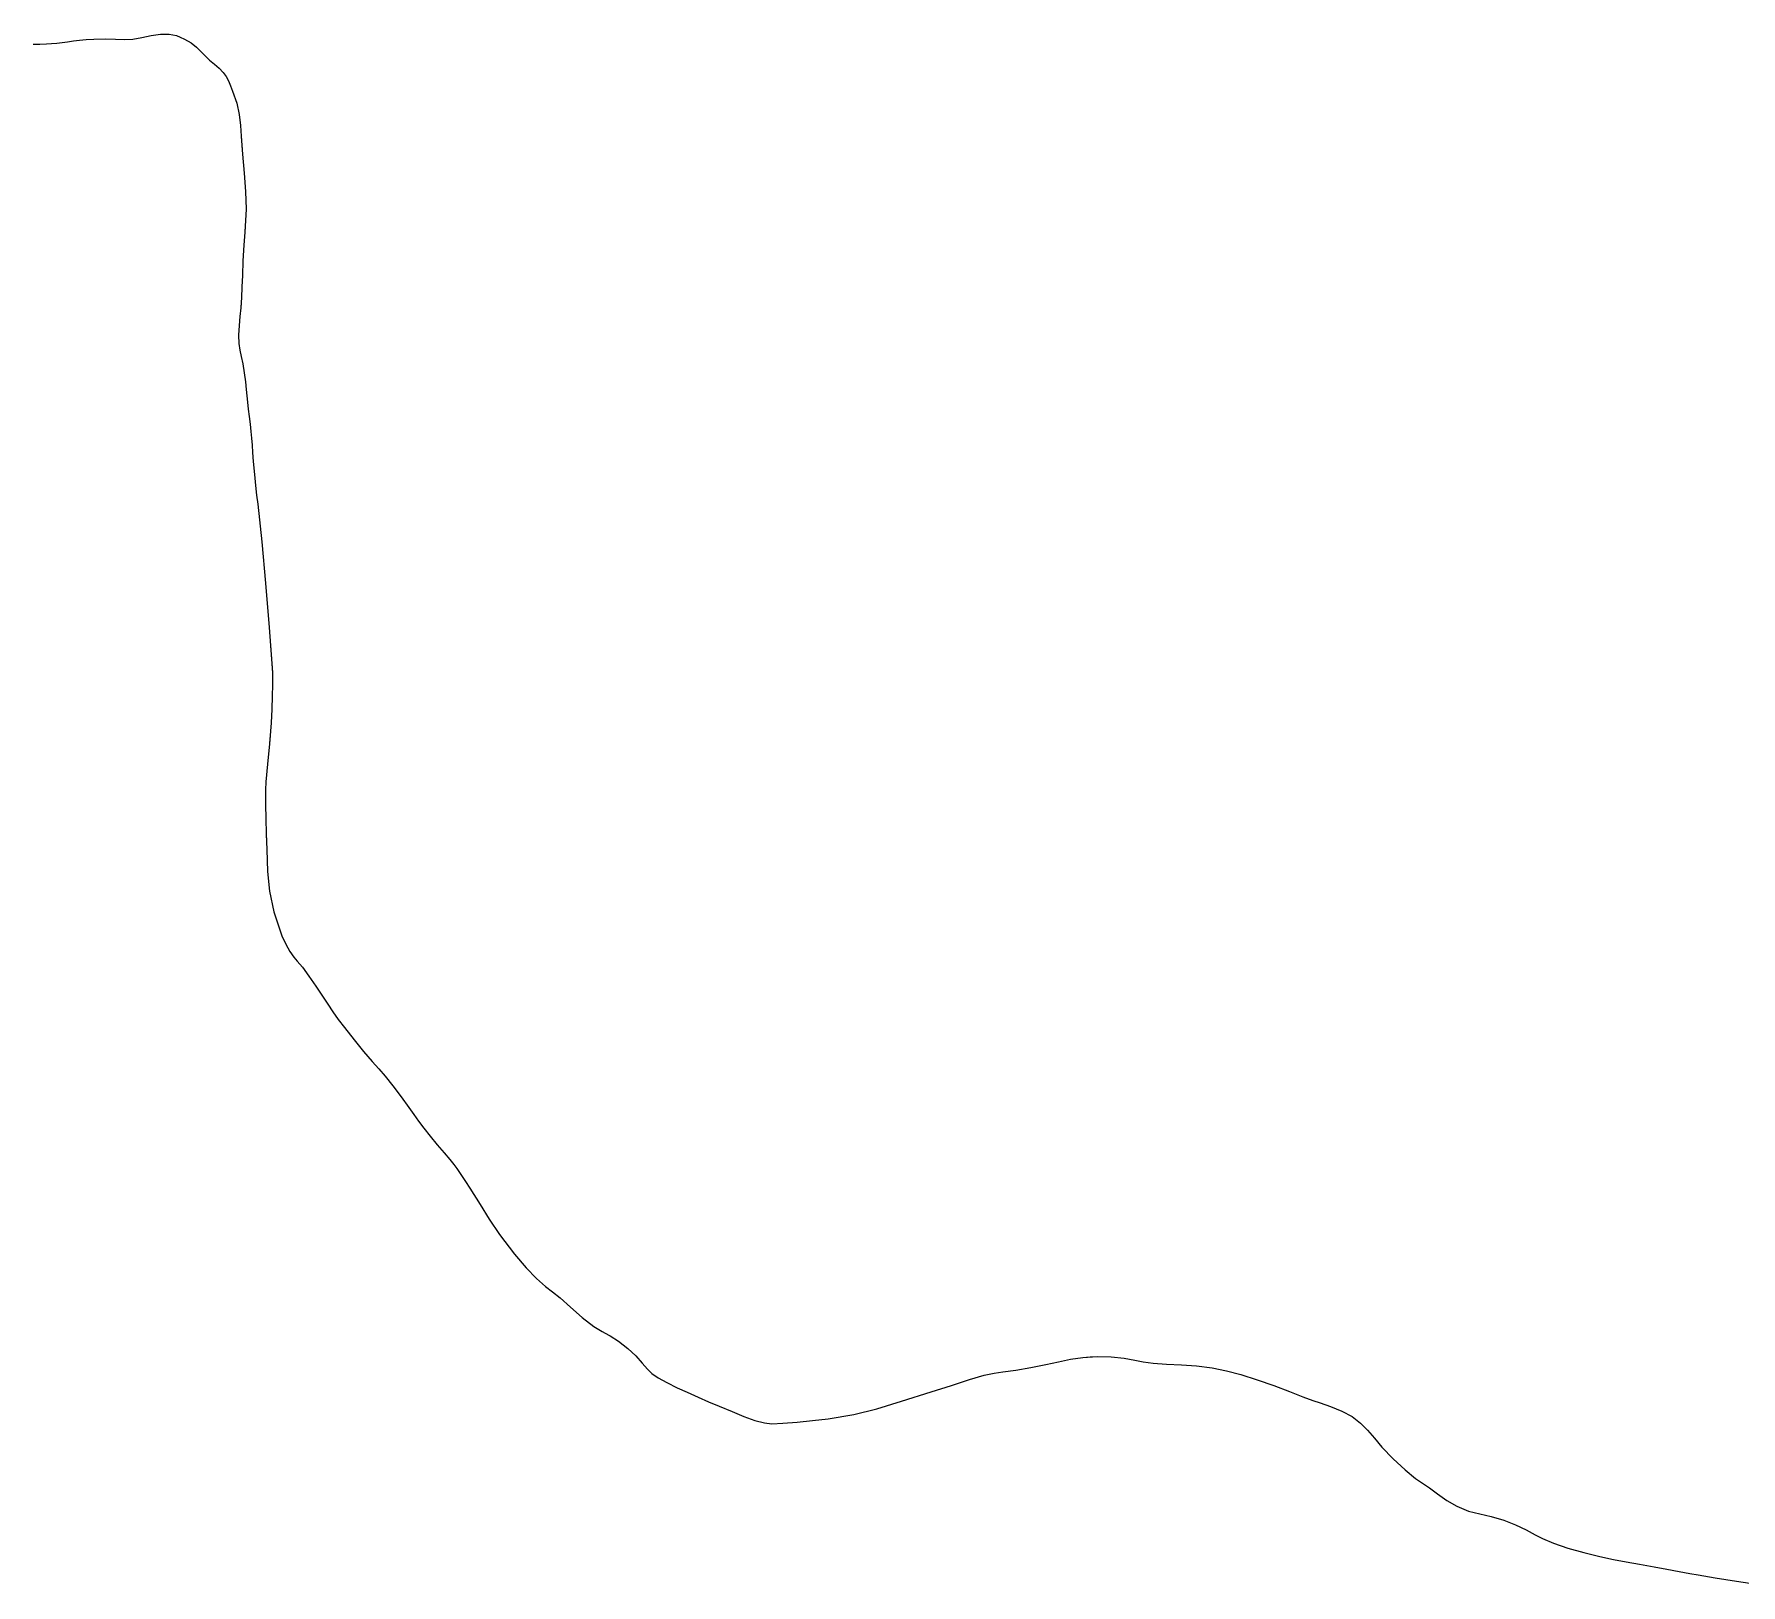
# Model space of a CAD drawing. Header units: inches. Extents: x 11258954 to 11313122, y 3645444 to 3695200.
# Drawn here: x 11282147 to 11282908, y 3694201 to 3694893 of the extents above; entities that cross this region are included whole.
import ezdxf

# ---------------------------------------------------------------- set-up
doc = ezdxf.new("R2010")
doc.units = ezdxf.units.IN
doc.header["$MEASUREMENT"] = 0
for name, color, linetype in [('SchoolBoardDistrict', 253, 'Continuous'), ('SchoolZone_Elementary', 251, 'Continuous'), ('SchoolZone_High', 63, 'Continuous'), ('SchoolZone_Middle', 154, 'Continuous')]:
    doc.layers.add(name, color=color, linetype=linetype)

msp = doc.modelspace()

# ---------------------------------------------------------------- linework, layer by layer
at = {"layer": 'SchoolBoardDistrict'}
msp.add_lwpolyline([(11282146.344, 3694888.3125), (11282149.2815, 3694888.375), (11282152.219, 3694888.4375), (11282154.5, 3694888.625), (11282156.875, 3694888.8125), (11282159.2815, 3694889.125), (11282161.625, 3694889.4375), (11282164.344, 3694889.8125), (11282167.0625, 3694890.125), (11282170, 3694890.4375), (11282173.4375, 3694890.625), (11282178.5625, 3694890.6875), (11282183, 3694890.5), (11282187, 3694890.375), (11282190.844, 3694890.625), (11282194.719, 3694891.3125), (11282198.875, 3694892.125), (11282203.0625, 3694892.75), (11282207.0315, 3694892.8125), (11282208.625, 3694892.5625), (11282210.25, 3694892.125), (11282211.9375, 3694891.4375), (11282213.844, 3694890.625), (11282216.8125, 3694888.9375), (11282219.1565, 3694887.0625), (11282221.125, 3694885.0625), (11282223.0315, 3694883.0625), (11282224.969, 3694881.25), (11282227.125, 3694879.4375), (11282229.219, 3694877.5625), (11282231.0625, 3694875.625), (11282232.3125, 3694873.875), (11282233.344, 3694871.9375), (11282234.2815, 3694869.8125), (11282235.25, 3694867.4375), (11282237.094, 3694862), (11282238.1565, 3694856.9375), (11282238.719, 3694852.0625), (11282238.723, 3694852.0075), (11282239.0585, 3694847.305), (11282239.0625, 3694847.25), (11282239.067, 3694847.1955), (11282239.6835, 3694839.305), (11282239.6875, 3694839.25), (11282240.4375, 3694830.875), (11282240.4415, 3694830.8205), (11282241.0275, 3694822.6175), (11282241.0315, 3694822.5625), (11282241.033, 3694822.5075), (11282241.2485, 3694814.8675), (11282241.25, 3694814.8125), (11282241.248, 3694814.7575), (11282241.0645, 3694809.7425), (11282241.0625, 3694809.6875), (11282241.059, 3694809.6325), (11282240.7225, 3694804.6175), (11282240.719, 3694804.5625), (11282240.715, 3694804.508), (11282240.254, 3694798.7425), (11282240.25, 3694798.6875), (11282240.2465, 3694798.633), (11282239.8475, 3694791.6795), (11282239.844, 3694791.625), (11282239.842, 3694791.57), (11282239.5965, 3694785.305), (11282239.594, 3694785.25), (11282239.592, 3694785.195), (11282239.4085, 3694780.055), (11282239.4065, 3694780), (11282239.404, 3694779.945), (11282239.19, 3694775.43), (11282239.1875, 3694775.375), (11282239.1835, 3694775.32), (11282238.8485, 3694770.8675), (11282238.844, 3694770.8125), (11282238.469, 3694766.9375), (11282238.4645, 3694766.883), (11282238.1295, 3694762.8675), (11282238.125, 3694762.8125), (11282238.1225, 3694762.7575), (11282237.9405, 3694758.743), (11282237.9375, 3694758.6875), (11282237.9395, 3694758.6325), (11282238.061, 3694754.868), (11282238.0625, 3694754.8125), (11282238.469, 3694751.9375), (11282239.0625, 3694749.0625), (11282239.75, 3694745.8125), (11282240.4375, 3694741.8125), (11282240.969, 3694737.75), (11282241.3125, 3694734.375), (11282241.594, 3694731.4375), (11282241.844, 3694728.625), (11282242.1875, 3694725.5625), (11282242.625, 3694722.25), (11282243.0625, 3694718.875), (11282243.4375, 3694715.625), (11282243.719, 3694712.5625), (11282243.7225, 3694712.5075), (11282243.903, 3694709.617), (11282243.9065, 3694709.5625), (11282243.91, 3694709.5075), (11282244.1215, 3694706.305), (11282244.125, 3694706.25), (11282244.129, 3694706.1955), (11282244.4335, 3694702.242), (11282244.4375, 3694702.1875), (11282244.969, 3694696.375), (11282245.469, 3694691.5), (11282245.969, 3694687.1875), (11282246.4375, 3694683.1875), (11282248.219, 3694666.4375), (11282249.875, 3694647.9375), (11282249.8795, 3694647.8825), (11282251.4955, 3694628.3045), (11282251.5, 3694628.25), (11282251.504, 3694628.195), (11282253.0585, 3694608.0545), (11282253.0625, 3694608), (11282253.0625, 3694607.945), (11282253.032, 3694602.8675), (11282253.0315, 3694602.8125), (11282253.0305, 3694602.7575), (11282252.9385, 3694597.4925), (11282252.9375, 3694597.4375), (11282252.9355, 3694597.3825), (11282252.752, 3694591.868), (11282252.75, 3694591.8125), (11282252.747, 3694591.7575), (11282252.4405, 3694585.805), (11282252.4375, 3694585.75), (11282252.4335, 3694585.695), (11282251.692, 3694576.43), (11282251.6875, 3694576.375), (11282250.844, 3694567.25), (11282250.125, 3694559.375), (11282250.122, 3694559.32), (11282249.9405, 3694555.805), (11282249.9375, 3694555.75), (11282249.9355, 3694555.695), (11282249.8465, 3694553.6175), (11282249.844, 3694553.5625), (11282249.845, 3694553.5075), (11282249.906, 3694549.18), (11282249.9065, 3694549.125), (11282249.9075, 3694549.07), (11282250.0615, 3694543.1175), (11282250.0625, 3694543.0625), (11282250.064, 3694543.0075), (11282250.2485, 3694536.18), (11282250.25, 3694536.125), (11282250.2515, 3694536.07), (11282250.436, 3694529.2425), (11282250.4375, 3694529.1875), (11282250.4395, 3694529.1325), (11282250.7795, 3694519.43), (11282250.7815, 3694519.375), (11282251.625, 3694510.5625), (11282253.5625, 3694501.375), (11282257.25, 3694490.75), (11282258.969, 3694486.9375), (11282260.7815, 3694483.6875), (11282262.5315, 3694481.125), (11282264.0625, 3694479.375), (11282266.4065, 3694476.6875), (11282269.25, 3694472.75), (11282272.3125, 3694468.25), (11282275.25, 3694463.75), (11282277.625, 3694460.1875), (11282279.9065, 3694456.8125), (11282282.3125, 3694453.4375), (11282285.0625, 3694449.75), (11282289.375, 3694444.25), (11282293.6565, 3694439.125), (11282297.469, 3694434.6875), (11282300.469, 3694431.3125), (11282303.1875, 3694428.0625), (11282306.6565, 3694423.75), (11282310.375, 3694418.875), (11282313.875, 3694414.125), (11282316.094, 3694411), (11282318.1875, 3694408.0625), (11282320.5, 3694404.9375), (11282323.2815, 3694401.3125), (11282326.5, 3694397.4375), (11282329.5, 3694393.875), (11282332.0625, 3694390.9375), (11282333.875, 3694388.75), (11282335.219, 3694386.875), (11282337.0315, 3694384.25), (11282339.0625, 3694381.1875), (11282341.0625, 3694378.125), (11282345.6565, 3694370.8125), (11282349.625, 3694364.3125), (11282354.2815, 3694357.4375), (11282360.875, 3694348.75), (11282366.0625, 3694342.625), (11282370.719, 3694337.8125), (11282374.719, 3694334.3125), (11282377.875, 3694331.9375), (11282381.3125, 3694329.1875), (11282385.9375, 3694325.0625), (11282391.094, 3694320.5), (11282396.2815, 3694316.5), (11282399.9375, 3694314.25), (11282402.9375, 3694312.5625), (11282403.5, 3694312.25), (11282407.2815, 3694309.875), (11282411.5, 3694306.6875), (11282415, 3694303.375), (11282417.844, 3694300.1875), (11282420.1875, 3694297.5), (11282422.094, 3694295.5), (11282424.9065, 3694293.5625), (11282428.875, 3694291.4375), (11282433.4065, 3694289.1875), (11282437.9065, 3694287.125), (11282442.7815, 3694284.9375), (11282447.344, 3694282.9375), (11282452.1875, 3694280.875), (11282457.9065, 3694278.5), (11282463.1875, 3694276.375), (11282468.0315, 3694274.625), (11282472.2815, 3694273.5), (11282475.6875, 3694273.125), (11282480.594, 3694273.375), (11282486.875, 3694273.875), (11282493.8125, 3694274.5), (11282500.719, 3694275.3125), (11282512.1565, 3694277.25), (11282522.469, 3694279.8125), (11282533.4375, 3694283.125), (11282546.719, 3694287.3125), (11282555.6875, 3694290.1875), (11282563.75, 3694292.8125), (11282570.2815, 3694294.75), (11282574.719, 3694295.6875), (11282578.594, 3694296.1875), (11282584.4065, 3694297.0625), (11282591.125, 3694298.25), (11282597.719, 3694299.5), (11282603.4375, 3694300.75), (11282608.719, 3694301.875), (11282614.25, 3694302.6875), (11282617.4845, 3694302.9065), (11282620.719, 3694303.125), (11282626.9375, 3694303), (11282632.625, 3694302.375), (11282637.469, 3694301.5), (11282641.125, 3694300.6875), (11282645.5625, 3694300.0625), (11282651.5315, 3694299.6875), (11282658.2815, 3694299.375), (11282664.9375, 3694298.9375), (11282671.844, 3694298.0625), (11282678.25, 3694296.75), (11282684.719, 3694295), (11282691.9375, 3694292.6875), (11282699.344, 3694290.125), (11282706.344, 3694287.5), (11282712.3125, 3694285.125), (11282716.75, 3694283.5), (11282720.094, 3694282.375), (11282724.6565, 3694280.8125), (11282729.6875, 3694278.75), (11282734.344, 3694276.3125), (11282738.094, 3694273.4375), (11282741.219, 3694270.1875), (11282744.219, 3694266.625), (11282747.5625, 3694262.6875), (11282752.6565, 3694257.4375), (11282757.875, 3694252.625), (11282762.594, 3694248.75), (11282766.1565, 3694246.3125), (11282768.7815, 3694244.5625), (11282772.375, 3694241.875), (11282776.594, 3694238.9375), (11282780.969, 3694236.3125), (11282786.125, 3694234.1875), (11282791.1565, 3694232.875), (11282796.344, 3694231.75), (11282801.969, 3694230.125), (11282807.0625, 3694228.0625), (11282811.844, 3694225.8125), (11282815.969, 3694223.625), (11282819.1875, 3694221.875), (11282824, 3694219.8125), (11282830.4065, 3694217.625), (11282837.625, 3694215.625), (11282844.7815, 3694213.875), (11282850.7815, 3694212.5625), (11282856.5315, 3694211.5), (11282862.4375, 3694210.5), (11282868.969, 3694209.3125), (11282874.6565, 3694208.25), (11282880.0625, 3694207.25), (11282884.844, 3694206.375), (11282888.594, 3694205.6875), (11282896.094, 3694204.4375), (11282905.625, 3694202.9375), (11282916.5625, 3694201.25)], dxfattribs=at)
at = {"layer": 'SchoolZone_Elementary'}
msp.add_polyline3d([(11282146.344, 3694888.3125, 0), (11282149.2815, 3694888.375, 0), (11282152.219, 3694888.4375, 0), (11282154.5, 3694888.625, 0), (11282156.875, 3694888.8125, 0), (11282159.2815, 3694889.125, 0), (11282161.625, 3694889.4375, 0), (11282164.344, 3694889.8125, 0), (11282167.0625, 3694890.125, 0), (11282170, 3694890.4375, 0), (11282173.4375, 3694890.625, 0), (11282178.5625, 3694890.6875, 0), (11282183, 3694890.5, 0), (11282187, 3694890.375, 0), (11282190.844, 3694890.625, 0), (11282194.719, 3694891.3125, 0), (11282198.875, 3694892.125, 0), (11282203.0625, 3694892.75, 0), (11282207.0315, 3694892.8125, 0), (11282208.625, 3694892.5625, 0), (11282210.25, 3694892.125, 0), (11282211.9375, 3694891.4375, 0), (11282213.844, 3694890.625, 0), (11282216.8125, 3694888.9375, 0), (11282219.1565, 3694887.0625, 0), (11282221.125, 3694885.0625, 0), (11282223.0315, 3694883.0625, 0), (11282224.969, 3694881.25, 0), (11282227.125, 3694879.4375, 0), (11282229.219, 3694877.5625, 0), (11282231.0625, 3694875.625, 0), (11282232.3125, 3694873.875, 0), (11282233.344, 3694871.9375, 0), (11282234.2815, 3694869.8125, 0), (11282235.25, 3694867.4375, 0), (11282237.094, 3694862, 0), (11282238.1565, 3694856.9375, 0), (11282238.719, 3694852.0625, 0), (11282239.0625, 3694847.25, 0), (11282239.6875, 3694839.25, 0), (11282240.4375, 3694830.875, 0), (11282241.0315, 3694822.5625, 0), (11282241.25, 3694814.8125, 0), (11282241.0625, 3694809.6875, 0), (11282240.719, 3694804.5625, 0), (11282240.25, 3694798.6875, 0), (11282239.844, 3694791.625, 0), (11282239.594, 3694785.25, 0), (11282239.4065, 3694780, 0), (11282239.1875, 3694775.375, 0), (11282238.844, 3694770.8125, 0), (11282238.469, 3694766.9375, 0), (11282238.125, 3694762.8125, 0), (11282237.9375, 3694758.6875, 0), (11282238.0625, 3694754.8125, 0), (11282238.469, 3694751.9375, 0), (11282239.0625, 3694749.0625, 0), (11282239.75, 3694745.8125, 0), (11282240.4375, 3694741.8125, 0), (11282240.969, 3694737.75, 0), (11282241.3125, 3694734.375, 0), (11282241.594, 3694731.4375, 0), (11282241.844, 3694728.625, 0), (11282242.1875, 3694725.5625, 0), (11282242.625, 3694722.25, 0), (11282243.0625, 3694718.875, 0), (11282243.4375, 3694715.625, 0), (11282243.719, 3694712.5625, 0), (11282243.9065, 3694709.5625, 0), (11282244.125, 3694706.25, 0), (11282244.4375, 3694702.1875, 0), (11282244.969, 3694696.375, 0), (11282245.469, 3694691.5, 0), (11282245.969, 3694687.1875, 0), (11282246.4375, 3694683.1875, 0), (11282248.219, 3694666.4375, 0), (11282249.875, 3694647.9375, 0), (11282251.5, 3694628.25, 0), (11282253.0625, 3694608, 0), (11282253.0315, 3694602.8125, 0), (11282252.9375, 3694597.4375, 0), (11282252.75, 3694591.8125, 0), (11282252.4375, 3694585.75, 0), (11282251.6875, 3694576.375, 0), (11282250.844, 3694567.25, 0), (11282250.125, 3694559.375, 0), (11282249.9375, 3694555.75, 0), (11282249.844, 3694553.5625, 0), (11282249.9065, 3694549.125, 0), (11282250.0625, 3694543.0625, 0), (11282250.25, 3694536.125, 0), (11282250.4375, 3694529.1875, 0), (11282250.7815, 3694519.375, 0), (11282251.625, 3694510.5625, 0), (11282253.5625, 3694501.375, 0), (11282257.25, 3694490.75, 0), (11282258.969, 3694486.9375, 0), (11282260.7815, 3694483.6875, 0), (11282262.5315, 3694481.125, 0), (11282264.0625, 3694479.375, 0), (11282266.4065, 3694476.6875, 0), (11282269.25, 3694472.75, 0), (11282272.3125, 3694468.25, 0), (11282275.25, 3694463.75, 0), (11282277.625, 3694460.1875, 0), (11282279.9065, 3694456.8125, 0), (11282282.3125, 3694453.4375, 0), (11282285.0625, 3694449.75, 0), (11282289.375, 3694444.25, 0), (11282293.6565, 3694439.125, 0), (11282297.469, 3694434.6875, 0), (11282300.469, 3694431.3125, 0), (11282303.1875, 3694428.0625, 0), (11282306.6565, 3694423.75, 0), (11282310.375, 3694418.875, 0), (11282313.875, 3694414.125, 0), (11282316.094, 3694411, 0), (11282318.1875, 3694408.0625, 0), (11282320.5, 3694404.9375, 0), (11282323.2815, 3694401.3125, 0), (11282326.5, 3694397.4375, 0), (11282329.5, 3694393.875, 0), (11282332.0625, 3694390.9375, 0), (11282333.875, 3694388.75, 0), (11282335.219, 3694386.875, 0), (11282337.0315, 3694384.25, 0), (11282339.0625, 3694381.1875, 0), (11282341.0625, 3694378.125, 0), (11282345.6565, 3694370.8125, 0), (11282349.625, 3694364.3125, 0), (11282354.2815, 3694357.4375, 0), (11282360.875, 3694348.75, 0), (11282366.0625, 3694342.625, 0), (11282370.719, 3694337.8125, 0), (11282374.719, 3694334.3125, 0), (11282377.875, 3694331.9375, 0), (11282381.3125, 3694329.1875, 0), (11282385.9375, 3694325.0625, 0), (11282391.094, 3694320.5, 0), (11282396.2815, 3694316.5, 0), (11282399.9375, 3694314.25, 0), (11282402.9375, 3694312.5625, 0), (11282403.5, 3694312.25, 0), (11282407.2815, 3694309.875, 0), (11282411.5, 3694306.6875, 0), (11282415, 3694303.375, 0), (11282417.844, 3694300.1875, 0), (11282420.1875, 3694297.5, 0), (11282422.094, 3694295.5, 0), (11282424.9065, 3694293.5625, 0), (11282428.875, 3694291.4375, 0), (11282433.4065, 3694289.1875, 0), (11282437.9065, 3694287.125, 0), (11282442.7815, 3694284.9375, 0), (11282447.344, 3694282.9375, 0), (11282452.1875, 3694280.875, 0), (11282457.9065, 3694278.5, 0), (11282463.1875, 3694276.375, 0), (11282468.0315, 3694274.625, 0), (11282472.2815, 3694273.5, 0), (11282475.6875, 3694273.125, 0), (11282480.594, 3694273.375, 0), (11282486.875, 3694273.875, 0), (11282493.8125, 3694274.5, 0), (11282500.719, 3694275.3125, 0), (11282512.1565, 3694277.25, 0), (11282522.469, 3694279.8125, 0), (11282533.4375, 3694283.125, 0), (11282546.719, 3694287.3125, 0), (11282555.6875, 3694290.1875, 0), (11282563.75, 3694292.8125, 0), (11282570.2815, 3694294.75, 0), (11282574.719, 3694295.6875, 0), (11282578.594, 3694296.1875, 0), (11282584.4065, 3694297.0625, 0), (11282591.125, 3694298.25, 0), (11282597.719, 3694299.5, 0), (11282603.4375, 3694300.75, 0), (11282608.719, 3694301.875, 0), (11282614.25, 3694302.6875, 0), (11282620.719, 3694303.125, 0), (11282626.9375, 3694303, 0), (11282632.625, 3694302.375, 0), (11282637.469, 3694301.5, 0), (11282641.125, 3694300.6875, 0), (11282645.5625, 3694300.0625, 0), (11282651.5315, 3694299.6875, 0), (11282658.2815, 3694299.375, 0), (11282664.9375, 3694298.9375, 0), (11282671.844, 3694298.0625, 0), (11282678.25, 3694296.75, 0), (11282684.719, 3694295, 0), (11282691.9375, 3694292.6875, 0), (11282699.344, 3694290.125, 0), (11282706.344, 3694287.5, 0), (11282712.3125, 3694285.125, 0), (11282716.75, 3694283.5, 0), (11282720.094, 3694282.375, 0), (11282724.6565, 3694280.8125, 0), (11282729.6875, 3694278.75, 0), (11282734.344, 3694276.3125, 0), (11282738.094, 3694273.4375, 0), (11282741.219, 3694270.1875, 0), (11282744.219, 3694266.625, 0), (11282747.5625, 3694262.6875, 0), (11282752.6565, 3694257.4375, 0), (11282757.875, 3694252.625, 0), (11282762.594, 3694248.75, 0), (11282766.1565, 3694246.3125, 0), (11282768.7815, 3694244.5625, 0), (11282772.375, 3694241.875, 0), (11282776.594, 3694238.9375, 0), (11282780.969, 3694236.3125, 0), (11282786.125, 3694234.1875, 0), (11282791.1565, 3694232.875, 0), (11282796.344, 3694231.75, 0), (11282801.969, 3694230.125, 0), (11282807.0625, 3694228.0625, 0), (11282811.844, 3694225.8125, 0), (11282815.969, 3694223.625, 0), (11282819.1875, 3694221.875, 0), (11282824, 3694219.8125, 0), (11282830.4065, 3694217.625, 0), (11282837.625, 3694215.625, 0), (11282844.7815, 3694213.875, 0), (11282850.7815, 3694212.5625, 0), (11282856.5315, 3694211.5, 0), (11282862.4375, 3694210.5, 0), (11282868.969, 3694209.3125, 0), (11282874.6565, 3694208.25, 0), (11282880.0625, 3694207.25, 0), (11282884.844, 3694206.375, 0), (11282888.594, 3694205.6875, 0), (11282896.094, 3694204.4375, 0), (11282905.625, 3694202.9375, 0), (11282916.5625, 3694201.25, 0)], dxfattribs=at)
at = {"layer": 'SchoolZone_High'}
msp.add_polyline3d([(11282146.344, 3694888.3125, 0), (11282149.2815, 3694888.375, 0), (11282152.219, 3694888.4375, 0), (11282154.5, 3694888.625, 0), (11282156.875, 3694888.8125, 0), (11282159.2815, 3694889.125, 0), (11282161.625, 3694889.4375, 0), (11282164.344, 3694889.8125, 0), (11282167.0625, 3694890.125, 0), (11282170, 3694890.4375, 0), (11282173.4375, 3694890.625, 0), (11282178.5625, 3694890.6875, 0), (11282183, 3694890.5, 0), (11282187, 3694890.375, 0), (11282190.844, 3694890.625, 0), (11282194.719, 3694891.3125, 0), (11282198.875, 3694892.125, 0), (11282203.0625, 3694892.75, 0), (11282207.0315, 3694892.8125, 0), (11282208.625, 3694892.5625, 0), (11282210.25, 3694892.125, 0), (11282211.9375, 3694891.4375, 0), (11282213.844, 3694890.625, 0), (11282216.8125, 3694888.9375, 0), (11282219.1565, 3694887.0625, 0), (11282221.125, 3694885.0625, 0), (11282223.0315, 3694883.0625, 0), (11282224.969, 3694881.25, 0), (11282227.125, 3694879.4375, 0), (11282229.219, 3694877.5625, 0), (11282231.0625, 3694875.625, 0), (11282232.3125, 3694873.875, 0), (11282233.344, 3694871.9375, 0), (11282234.2815, 3694869.8125, 0), (11282235.25, 3694867.4375, 0), (11282237.094, 3694862, 0), (11282238.1565, 3694856.9375, 0), (11282238.719, 3694852.0625, 0), (11282239.0625, 3694847.25, 0), (11282239.6875, 3694839.25, 0), (11282240.4375, 3694830.875, 0), (11282241.0315, 3694822.5625, 0), (11282241.25, 3694814.8125, 0), (11282241.0625, 3694809.6875, 0), (11282240.719, 3694804.5625, 0), (11282240.25, 3694798.6875, 0), (11282239.844, 3694791.625, 0), (11282239.594, 3694785.25, 0), (11282239.4065, 3694780, 0), (11282239.1875, 3694775.375, 0), (11282238.844, 3694770.8125, 0), (11282238.469, 3694766.9375, 0), (11282238.125, 3694762.8125, 0), (11282237.9375, 3694758.6875, 0), (11282238.0625, 3694754.8125, 0), (11282238.469, 3694751.9375, 0), (11282239.0625, 3694749.0625, 0), (11282239.75, 3694745.8125, 0), (11282240.4375, 3694741.8125, 0), (11282240.969, 3694737.75, 0), (11282241.3125, 3694734.375, 0), (11282241.594, 3694731.4375, 0), (11282241.844, 3694728.625, 0), (11282242.1875, 3694725.5625, 0), (11282242.625, 3694722.25, 0), (11282243.0625, 3694718.875, 0), (11282243.4375, 3694715.625, 0), (11282243.719, 3694712.5625, 0), (11282243.9065, 3694709.5625, 0), (11282244.125, 3694706.25, 0), (11282244.4375, 3694702.1875, 0), (11282244.969, 3694696.375, 0), (11282245.469, 3694691.5, 0), (11282245.969, 3694687.1875, 0), (11282246.4375, 3694683.1875, 0), (11282248.219, 3694666.4375, 0), (11282249.875, 3694647.9375, 0), (11282251.5, 3694628.25, 0), (11282253.0625, 3694608, 0), (11282253.0315, 3694602.8125, 0), (11282252.9375, 3694597.4375, 0), (11282252.75, 3694591.8125, 0), (11282252.4375, 3694585.75, 0), (11282251.6875, 3694576.375, 0), (11282250.844, 3694567.25, 0), (11282250.125, 3694559.375, 0), (11282249.9375, 3694555.75, 0), (11282249.844, 3694553.5625, 0), (11282249.9065, 3694549.125, 0), (11282250.0625, 3694543.0625, 0), (11282250.25, 3694536.125, 0), (11282250.4375, 3694529.1875, 0), (11282250.7815, 3694519.375, 0), (11282251.625, 3694510.5625, 0), (11282253.5625, 3694501.375, 0), (11282257.25, 3694490.75, 0), (11282258.969, 3694486.9375, 0), (11282260.7815, 3694483.6875, 0), (11282262.5315, 3694481.125, 0), (11282264.0625, 3694479.375, 0), (11282266.4065, 3694476.6875, 0), (11282269.25, 3694472.75, 0), (11282272.3125, 3694468.25, 0), (11282275.25, 3694463.75, 0), (11282277.625, 3694460.1875, 0), (11282279.9065, 3694456.8125, 0), (11282282.3125, 3694453.4375, 0), (11282285.0625, 3694449.75, 0), (11282289.375, 3694444.25, 0), (11282293.6565, 3694439.125, 0), (11282297.469, 3694434.6875, 0), (11282300.469, 3694431.3125, 0), (11282303.1875, 3694428.0625, 0), (11282306.6565, 3694423.75, 0), (11282310.375, 3694418.875, 0), (11282313.875, 3694414.125, 0), (11282316.094, 3694411, 0), (11282318.1875, 3694408.0625, 0), (11282320.5, 3694404.9375, 0), (11282323.2815, 3694401.3125, 0), (11282326.5, 3694397.4375, 0), (11282329.5, 3694393.875, 0), (11282332.0625, 3694390.9375, 0), (11282333.875, 3694388.75, 0), (11282335.219, 3694386.875, 0), (11282337.0315, 3694384.25, 0), (11282339.0625, 3694381.1875, 0), (11282341.0625, 3694378.125, 0), (11282345.6565, 3694370.8125, 0), (11282349.625, 3694364.3125, 0), (11282354.2815, 3694357.4375, 0), (11282360.875, 3694348.75, 0), (11282366.0625, 3694342.625, 0), (11282370.719, 3694337.8125, 0), (11282374.719, 3694334.3125, 0), (11282377.875, 3694331.9375, 0), (11282381.3125, 3694329.1875, 0), (11282385.9375, 3694325.0625, 0), (11282391.094, 3694320.5, 0), (11282396.2815, 3694316.5, 0), (11282399.9375, 3694314.25, 0), (11282402.9375, 3694312.5625, 0), (11282403.5, 3694312.25, 0), (11282407.2815, 3694309.875, 0), (11282411.5, 3694306.6875, 0), (11282415, 3694303.375, 0), (11282417.844, 3694300.1875, 0), (11282420.1875, 3694297.5, 0), (11282422.094, 3694295.5, 0), (11282424.9065, 3694293.5625, 0), (11282428.875, 3694291.4375, 0), (11282433.4065, 3694289.1875, 0), (11282437.9065, 3694287.125, 0), (11282442.7815, 3694284.9375, 0), (11282447.344, 3694282.9375, 0), (11282452.1875, 3694280.875, 0), (11282457.9065, 3694278.5, 0), (11282463.1875, 3694276.375, 0), (11282468.0315, 3694274.625, 0), (11282472.2815, 3694273.5, 0), (11282475.6875, 3694273.125, 0), (11282480.594, 3694273.375, 0), (11282486.875, 3694273.875, 0), (11282493.8125, 3694274.5, 0), (11282500.719, 3694275.3125, 0), (11282512.1565, 3694277.25, 0), (11282522.469, 3694279.8125, 0), (11282533.4375, 3694283.125, 0), (11282546.719, 3694287.3125, 0), (11282555.6875, 3694290.1875, 0), (11282563.75, 3694292.8125, 0), (11282570.2815, 3694294.75, 0), (11282574.719, 3694295.6875, 0), (11282578.594, 3694296.1875, 0), (11282584.4065, 3694297.0625, 0), (11282591.125, 3694298.25, 0), (11282597.719, 3694299.5, 0), (11282603.4375, 3694300.75, 0), (11282608.719, 3694301.875, 0), (11282614.25, 3694302.6875, 0), (11282620.719, 3694303.125, 0), (11282626.9375, 3694303, 0), (11282632.625, 3694302.375, 0), (11282637.469, 3694301.5, 0), (11282641.125, 3694300.6875, 0), (11282645.5625, 3694300.0625, 0), (11282651.5315, 3694299.6875, 0), (11282658.2815, 3694299.375, 0), (11282664.9375, 3694298.9375, 0), (11282671.844, 3694298.0625, 0), (11282678.25, 3694296.75, 0), (11282684.719, 3694295, 0), (11282691.9375, 3694292.6875, 0), (11282699.344, 3694290.125, 0), (11282706.344, 3694287.5, 0), (11282712.3125, 3694285.125, 0), (11282716.75, 3694283.5, 0), (11282720.094, 3694282.375, 0), (11282724.6565, 3694280.8125, 0), (11282729.6875, 3694278.75, 0), (11282734.344, 3694276.3125, 0), (11282738.094, 3694273.4375, 0), (11282741.219, 3694270.1875, 0), (11282744.219, 3694266.625, 0), (11282747.5625, 3694262.6875, 0), (11282752.6565, 3694257.4375, 0), (11282757.875, 3694252.625, 0), (11282762.594, 3694248.75, 0), (11282766.1565, 3694246.3125, 0), (11282768.7815, 3694244.5625, 0), (11282772.375, 3694241.875, 0), (11282776.594, 3694238.9375, 0), (11282780.969, 3694236.3125, 0), (11282786.125, 3694234.1875, 0), (11282791.1565, 3694232.875, 0), (11282796.344, 3694231.75, 0), (11282801.969, 3694230.125, 0), (11282807.0625, 3694228.0625, 0), (11282811.844, 3694225.8125, 0), (11282815.969, 3694223.625, 0), (11282819.1875, 3694221.875, 0), (11282824, 3694219.8125, 0), (11282830.4065, 3694217.625, 0), (11282837.625, 3694215.625, 0), (11282844.7815, 3694213.875, 0), (11282850.7815, 3694212.5625, 0), (11282856.5315, 3694211.5, 0), (11282862.4375, 3694210.5, 0), (11282868.969, 3694209.3125, 0), (11282874.6565, 3694208.25, 0), (11282880.0625, 3694207.25, 0), (11282884.844, 3694206.375, 0), (11282888.594, 3694205.6875, 0), (11282896.094, 3694204.4375, 0), (11282905.625, 3694202.9375, 0), (11282916.5625, 3694201.25, 0)], dxfattribs=at)
at = {"layer": 'SchoolZone_Middle'}
msp.add_polyline3d([(11282146.344, 3694888.3125, 0), (11282149.2815, 3694888.375, 0), (11282152.219, 3694888.4375, 0), (11282154.5, 3694888.625, 0), (11282156.875, 3694888.8125, 0), (11282159.2815, 3694889.125, 0), (11282161.625, 3694889.4375, 0), (11282164.344, 3694889.8125, 0), (11282167.0625, 3694890.125, 0), (11282170, 3694890.4375, 0), (11282173.4375, 3694890.625, 0), (11282178.5625, 3694890.6875, 0), (11282183, 3694890.5, 0), (11282187, 3694890.375, 0), (11282190.844, 3694890.625, 0), (11282194.719, 3694891.3125, 0), (11282198.875, 3694892.125, 0), (11282203.0625, 3694892.75, 0), (11282207.0315, 3694892.8125, 0), (11282208.625, 3694892.5625, 0), (11282210.25, 3694892.125, 0), (11282211.9375, 3694891.4375, 0), (11282213.844, 3694890.625, 0), (11282216.8125, 3694888.9375, 0), (11282219.1565, 3694887.0625, 0), (11282221.125, 3694885.0625, 0), (11282223.0315, 3694883.0625, 0), (11282224.969, 3694881.25, 0), (11282227.125, 3694879.4375, 0), (11282229.219, 3694877.5625, 0), (11282231.0625, 3694875.625, 0), (11282232.3125, 3694873.875, 0), (11282233.344, 3694871.9375, 0), (11282234.2815, 3694869.8125, 0), (11282235.25, 3694867.4375, 0), (11282237.094, 3694862, 0), (11282238.1565, 3694856.9375, 0), (11282238.719, 3694852.0625, 0), (11282239.0625, 3694847.25, 0), (11282239.6875, 3694839.25, 0), (11282240.4375, 3694830.875, 0), (11282241.0315, 3694822.5625, 0), (11282241.25, 3694814.8125, 0), (11282241.0625, 3694809.6875, 0), (11282240.719, 3694804.5625, 0), (11282240.25, 3694798.6875, 0), (11282239.844, 3694791.625, 0), (11282239.594, 3694785.25, 0), (11282239.4065, 3694780, 0), (11282239.1875, 3694775.375, 0), (11282238.844, 3694770.8125, 0), (11282238.469, 3694766.9375, 0), (11282238.125, 3694762.8125, 0), (11282237.9375, 3694758.6875, 0), (11282238.0625, 3694754.8125, 0), (11282238.469, 3694751.9375, 0), (11282239.0625, 3694749.0625, 0), (11282239.75, 3694745.8125, 0), (11282240.4375, 3694741.8125, 0), (11282240.969, 3694737.75, 0), (11282241.3125, 3694734.375, 0), (11282241.594, 3694731.4375, 0), (11282241.844, 3694728.625, 0), (11282242.1875, 3694725.5625, 0), (11282242.625, 3694722.25, 0), (11282243.0625, 3694718.875, 0), (11282243.4375, 3694715.625, 0), (11282243.719, 3694712.5625, 0), (11282243.9065, 3694709.5625, 0), (11282244.125, 3694706.25, 0), (11282244.4375, 3694702.1875, 0), (11282244.969, 3694696.375, 0), (11282245.469, 3694691.5, 0), (11282245.969, 3694687.1875, 0), (11282246.4375, 3694683.1875, 0), (11282248.219, 3694666.4375, 0), (11282249.875, 3694647.9375, 0), (11282251.5, 3694628.25, 0), (11282253.0625, 3694608, 0), (11282253.0315, 3694602.8125, 0), (11282252.9375, 3694597.4375, 0), (11282252.75, 3694591.8125, 0), (11282252.4375, 3694585.75, 0), (11282251.6875, 3694576.375, 0), (11282250.844, 3694567.25, 0), (11282250.125, 3694559.375, 0), (11282249.9375, 3694555.75, 0), (11282249.844, 3694553.5625, 0), (11282249.9065, 3694549.125, 0), (11282250.0625, 3694543.0625, 0), (11282250.25, 3694536.125, 0), (11282250.4375, 3694529.1875, 0), (11282250.7815, 3694519.375, 0), (11282251.625, 3694510.5625, 0), (11282253.5625, 3694501.375, 0), (11282257.25, 3694490.75, 0), (11282258.969, 3694486.9375, 0), (11282260.7815, 3694483.6875, 0), (11282262.5315, 3694481.125, 0), (11282264.0625, 3694479.375, 0), (11282266.4065, 3694476.6875, 0), (11282269.25, 3694472.75, 0), (11282272.3125, 3694468.25, 0), (11282275.25, 3694463.75, 0), (11282277.625, 3694460.1875, 0), (11282279.9065, 3694456.8125, 0), (11282282.3125, 3694453.4375, 0), (11282285.0625, 3694449.75, 0), (11282289.375, 3694444.25, 0), (11282293.6565, 3694439.125, 0), (11282297.469, 3694434.6875, 0), (11282300.469, 3694431.3125, 0), (11282303.1875, 3694428.0625, 0), (11282306.6565, 3694423.75, 0), (11282310.375, 3694418.875, 0), (11282313.875, 3694414.125, 0), (11282316.094, 3694411, 0), (11282318.1875, 3694408.0625, 0), (11282320.5, 3694404.9375, 0), (11282323.2815, 3694401.3125, 0), (11282326.5, 3694397.4375, 0), (11282329.5, 3694393.875, 0), (11282332.0625, 3694390.9375, 0), (11282333.875, 3694388.75, 0), (11282335.219, 3694386.875, 0), (11282337.0315, 3694384.25, 0), (11282339.0625, 3694381.1875, 0), (11282341.0625, 3694378.125, 0), (11282345.6565, 3694370.8125, 0), (11282349.625, 3694364.3125, 0), (11282354.2815, 3694357.4375, 0), (11282360.875, 3694348.75, 0), (11282366.0625, 3694342.625, 0), (11282370.719, 3694337.8125, 0), (11282374.719, 3694334.3125, 0), (11282377.875, 3694331.9375, 0), (11282381.3125, 3694329.1875, 0), (11282385.9375, 3694325.0625, 0), (11282391.094, 3694320.5, 0), (11282396.2815, 3694316.5, 0), (11282399.9375, 3694314.25, 0), (11282402.9375, 3694312.5625, 0), (11282403.5, 3694312.25, 0), (11282407.2815, 3694309.875, 0), (11282411.5, 3694306.6875, 0), (11282415, 3694303.375, 0), (11282417.844, 3694300.1875, 0), (11282420.1875, 3694297.5, 0), (11282422.094, 3694295.5, 0), (11282424.9065, 3694293.5625, 0), (11282428.875, 3694291.4375, 0), (11282433.4065, 3694289.1875, 0), (11282437.9065, 3694287.125, 0), (11282442.7815, 3694284.9375, 0), (11282447.344, 3694282.9375, 0), (11282452.1875, 3694280.875, 0), (11282457.9065, 3694278.5, 0), (11282463.1875, 3694276.375, 0), (11282468.0315, 3694274.625, 0), (11282472.2815, 3694273.5, 0), (11282475.6875, 3694273.125, 0), (11282480.594, 3694273.375, 0), (11282486.875, 3694273.875, 0), (11282493.8125, 3694274.5, 0), (11282500.719, 3694275.3125, 0), (11282512.1565, 3694277.25, 0), (11282522.469, 3694279.8125, 0), (11282533.4375, 3694283.125, 0), (11282546.719, 3694287.3125, 0), (11282555.6875, 3694290.1875, 0), (11282563.75, 3694292.8125, 0), (11282570.2815, 3694294.75, 0), (11282574.719, 3694295.6875, 0), (11282578.594, 3694296.1875, 0), (11282584.4065, 3694297.0625, 0), (11282591.125, 3694298.25, 0), (11282597.719, 3694299.5, 0), (11282603.4375, 3694300.75, 0), (11282608.719, 3694301.875, 0), (11282614.25, 3694302.6875, 0), (11282620.719, 3694303.125, 0), (11282626.9375, 3694303, 0), (11282632.625, 3694302.375, 0), (11282637.469, 3694301.5, 0), (11282641.125, 3694300.6875, 0), (11282645.5625, 3694300.0625, 0), (11282651.5315, 3694299.6875, 0), (11282658.2815, 3694299.375, 0), (11282664.9375, 3694298.9375, 0), (11282671.844, 3694298.0625, 0), (11282678.25, 3694296.75, 0), (11282684.719, 3694295, 0), (11282691.9375, 3694292.6875, 0), (11282699.344, 3694290.125, 0), (11282706.344, 3694287.5, 0), (11282712.3125, 3694285.125, 0), (11282716.75, 3694283.5, 0), (11282720.094, 3694282.375, 0), (11282724.6565, 3694280.8125, 0), (11282729.6875, 3694278.75, 0), (11282734.344, 3694276.3125, 0), (11282738.094, 3694273.4375, 0), (11282741.219, 3694270.1875, 0), (11282744.219, 3694266.625, 0), (11282747.5625, 3694262.6875, 0), (11282752.6565, 3694257.4375, 0), (11282757.875, 3694252.625, 0), (11282762.594, 3694248.75, 0), (11282766.1565, 3694246.3125, 0), (11282768.7815, 3694244.5625, 0), (11282772.375, 3694241.875, 0), (11282776.594, 3694238.9375, 0), (11282780.969, 3694236.3125, 0), (11282786.125, 3694234.1875, 0), (11282791.1565, 3694232.875, 0), (11282796.344, 3694231.75, 0), (11282801.969, 3694230.125, 0), (11282807.0625, 3694228.0625, 0), (11282811.844, 3694225.8125, 0), (11282815.969, 3694223.625, 0), (11282819.1875, 3694221.875, 0), (11282824, 3694219.8125, 0), (11282830.4065, 3694217.625, 0), (11282837.625, 3694215.625, 0), (11282844.7815, 3694213.875, 0), (11282850.7815, 3694212.5625, 0), (11282856.5315, 3694211.5, 0), (11282862.4375, 3694210.5, 0), (11282868.969, 3694209.3125, 0), (11282874.6565, 3694208.25, 0), (11282880.0625, 3694207.25, 0), (11282884.844, 3694206.375, 0), (11282888.594, 3694205.6875, 0), (11282896.094, 3694204.4375, 0), (11282905.625, 3694202.9375, 0), (11282916.5625, 3694201.25, 0)], dxfattribs=at)

doc.saveas('drawing.dxf')
